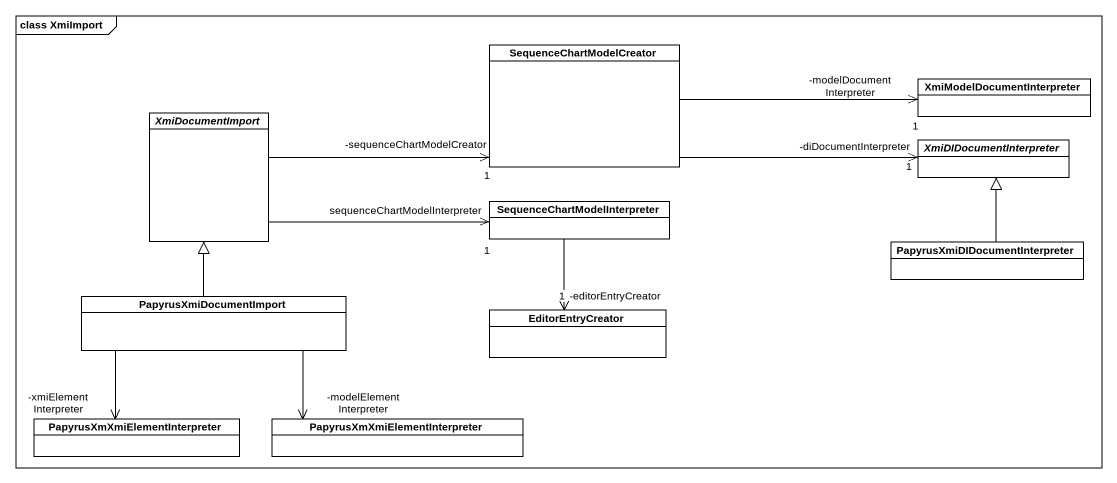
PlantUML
@startuml
mainframe class XmiImport
hide circle
hide empty members
class SequenceChartModelCreator
class XmiModelDocumentInterpreter
abstract class XmiDocumentImport
abstract class XmiDIDocumentInterpreter
class "SequenceChartModelInterpreter" as SequenceChartModelInterprete
class "PapyrusXmiDIDocumentInterpreter" as PapyrusXmiDIDocumentInterpre
class PapyrusXmiDocumentImport
class EditorEntryCreator
class "PapyrusXmXmiElementInterpreter" as PapyrusXmXmiElementInterpret
class "PapyrusXmXmiElementInterpreter" as PapyrusXmXmiElementInterpret_2
SequenceChartModelCreator -right-> "-modelDocumentInterpreter\n1" XmiModelDocumentInterpreter
SequenceChartModelCreator -right-> "-diDocumentInterpreter\n1" XmiDIDocumentInterpreter
XmiDocumentImport -right-> "-sequenceChartModelCreator\n1" SequenceChartModelCreator
XmiDocumentImport -right-> "1" SequenceChartModelInterprete : sequenceChartModelInterpreter
PapyrusXmiDIDocumentInterpre -up-|> XmiDIDocumentInterpreter
PapyrusXmiDocumentImport -up-|> XmiDocumentImport
PapyrusXmiDocumentImport --> "-xmiElementInterpreter" PapyrusXmXmiElementInterpret
PapyrusXmiDocumentImport --> "-modelElementInterpreter" PapyrusXmXmiElementInterpret_2
EditorEntryCreator "-editorEntryCreator\n1" <-up- SequenceChartModelInterprete
@enduml
